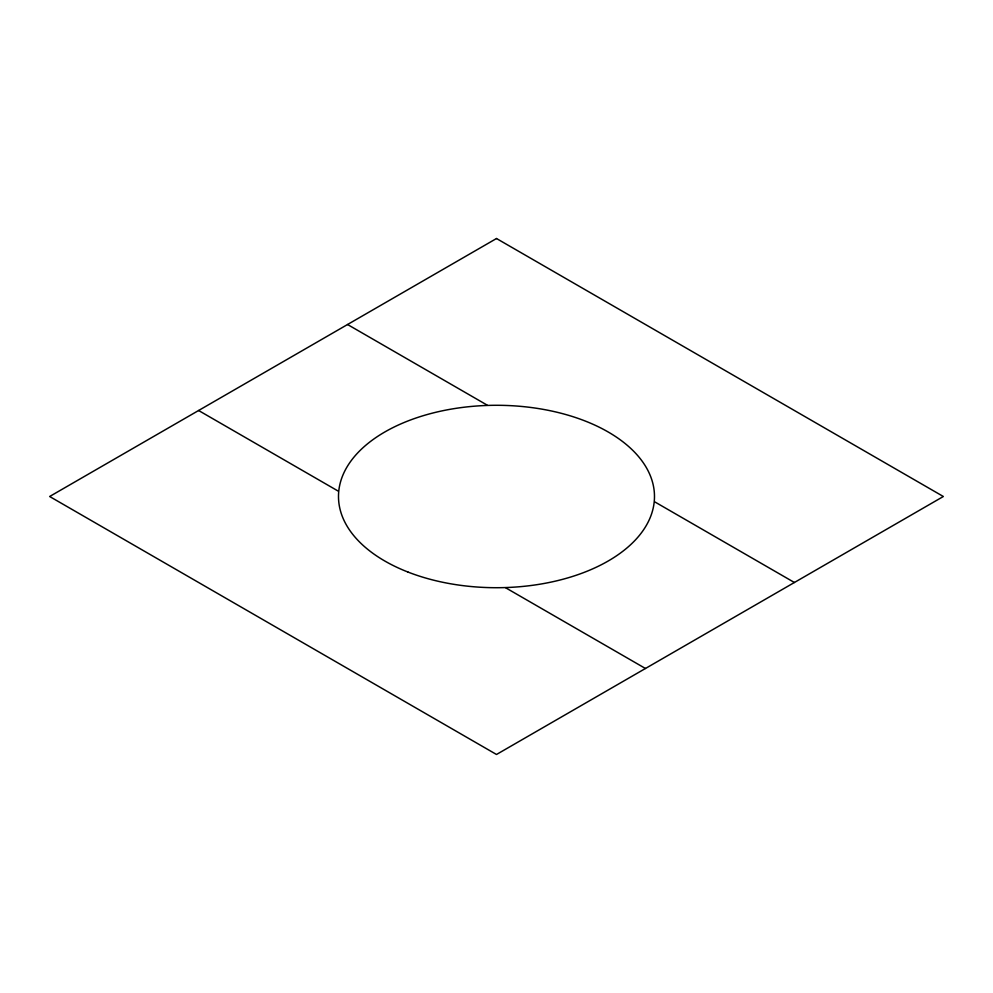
<?xml version="1.0" encoding="UTF-8"?>
<svg xmlns="http://www.w3.org/2000/svg" width="993" height="993" viewBox="0 0 993 993"><rect width="100%" height="100%" fill="white"/><g stroke="black" fill="none" stroke-linecap="round" stroke-linejoin="round"><path stroke-width="1.49" d="M347.55 324.512L487.191 405.132M654.759 501.875L794.4 582.494M198.6 410.506L338.241 491.125M505.809 587.868L645.45 668.488M496.5 238.519L49.65 496.5L496.5 754.481L943.35 496.5L496.5 238.519M407.949 572.042A157.986 91.207 0 0 0 654.077 503.004A157.986 91.207 0 0 0 427.474 414.453A157.986 91.207 0 0 0 407.949 572.042"/></g></svg>
